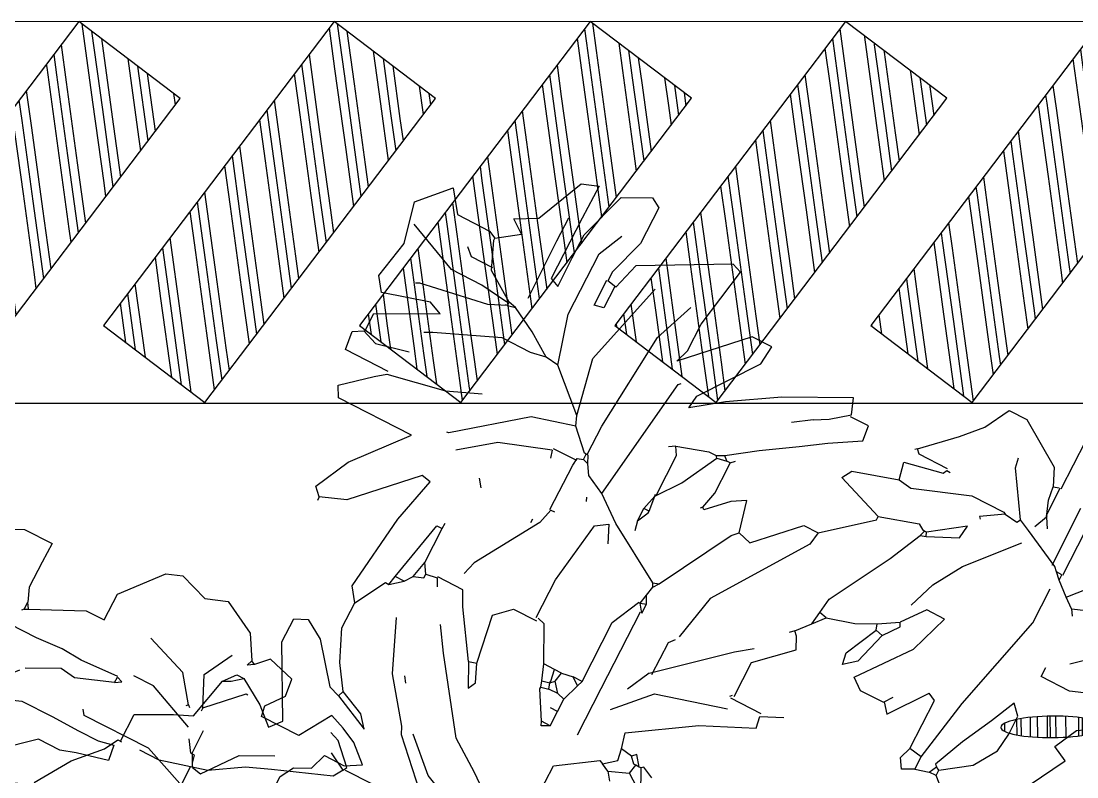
# Model space of a CAD drawing. Header units: metres. Extents: x 1769 to 3632, y 809 to 2652.
# Drawn here: x 2678.9811 to 2679.396, y 1804.5989 to 1804.8959 of the extents above; entities that cross this region are included whole.
import ezdxf

# ---------------------------------------------------------------- set-up
doc = ezdxf.new("R2010")
doc.units = ezdxf.units.M
doc.header["$LTSCALE"] = 10
for name, color, linetype in [('A-FLOR-LEVL', 2, 'Continuous'), ('A-WALL', 6, 'Continuous'), ('A-WALL-PATT', 8, 'Continuous'), ('G+E_Madera', 35, 'Continuous'), ('L-PLNT', 66, 'Continuous')]:
    doc.layers.add(name, color=color, linetype=linetype)
doc.layers.add('Vegetation - Trees', color=64, linetype='Continuous', lineweight=30)

# ---------------------------------------------------------------- blocks, each defined once
blk = doc.blocks.new('GARRA DE LEON')
at = {"layer": 'L-PLNT', "color": 65, "linetype": 'Continuous'}
for p, q in [((1271.7821, 335.3903), (1271.8152, 335.4027)), ((1271.8152, 335.4027), (1271.8773, 335.382)), ((1271.8773, 335.382), (1271.9229, 335.3986)), ((1271.9229, 335.3986), (1271.9933, 335.3613)), ((1271.7117, 335.3075), (1271.7821, 335.3903)), ((1271.9933, 335.3613), (1272.0223, 335.3116)), ((1270.3492, 335.3241), (1270.4072, 335.3531)), ((1270.4072, 335.3531), (1270.4279, 335.3406)), ((1270.4279, 335.3406), (1270.4279, 335.2578)), ((1271.4342, 335.3158), (1271.4798, 335.3386)), ((1271.4798, 335.3386), (1271.5439, 335.3386)), ((1271.5439, 335.3386), (1271.5429, 335.2951)), ((1272.0554, 335.3323), (1272.0305, 335.3075)), ((1272.1134, 335.3158), (1272.0554, 335.3323)), ((1270.2167, 335.2081), (1270.2622, 335.3116)), ((1270.2622, 335.3116), (1270.2975, 335.3241)), ((1270.2975, 335.3241), (1270.2964, 335.2495)), ((1270.3161, 335.2205), (1270.3492, 335.3241)), ((1271.4342, 335.204), (1271.4342, 335.3158)), ((1272.0181, 335.2992), (1272.0223, 335.3116)), ((1272.0305, 335.3075), (1272.0223, 335.3116)), ((1272.1175, 335.2785), (1272.1134, 335.3158)), ((1270.6184, 335.3075), (1270.4403, 335.2122)), ((1270.6163, 335.1667), (1270.6391, 335.2992)), ((1270.6391, 335.2992), (1270.6184, 335.3075)), ((1271.2354, 335.2454), (1271.2644, 335.2992)), ((1271.2644, 335.2992), (1271.3059, 335.2992)), ((1271.3059, 335.2992), (1271.4011, 335.2371)), ((1271.5429, 335.2951), (1271.5429, 335.2371)), ((1271.7117, 335.2474), (1271.7117, 335.3075)), ((1271.9477, 335.2412), (1271.9809, 335.3034)), ((1272.0305, 335.3075), (1272.0181, 335.2992)), ((1272.0885, 335.2412), (1272.1175, 335.2785)), ((1272.2211, 335.2868), (1272.1796, 335.2185)), ((1272.2542, 335.2744), (1272.2211, 335.2868)), ((1272.2873, 335.2578), (1272.2542, 335.2744)), ((1270.2964, 335.2495), (1270.2964, 335.1087)), ((1270.3616, 335.1998), (1270.3865, 335.2537)), ((1270.4279, 335.2578), (1270.403, 335.1791)), ((1271.1982, 335.204), (1271.2354, 335.2454)), ((1271.5626, 335.1957), (1271.6703, 335.2474)), ((1271.6703, 335.2474), (1271.7117, 335.2474)), ((1271.9063, 335.2247), (1271.8152, 335.2578)), ((1271.9767, 335.1791), (1272.043, 335.2454)), ((1272.043, 335.2454), (1272.0471, 335.2454)), ((1272.3246, 335.2247), (1272.2873, 335.2578)), ((1270.2716, 335.1833), (1270.2716, 335.2371)), ((1271.4011, 335.2371), (1271.4177, 335.1998)), ((1271.5429, 335.2371), (1271.5543, 335.2081)), ((1271.9477, 335.1708), (1271.9063, 335.2247)), ((1271.9767, 335.1791), (1271.9477, 335.2412)), ((1272.0927, 335.2185), (1272.0885, 335.2412)), ((1272.2915, 335.206), (1272.3246, 335.2247)), ((1270.1712, 335.1833), (1270.2167, 335.2081)), ((1270.3161, 335.1667), (1270.3161, 335.2205)), ((1270.4403, 335.2122), (1270.4238, 335.1543)), ((1271.1319, 335.1418), (1271.1982, 335.204)), ((1271.3307, 335.1998), (1271.3265, 335.2205)), ((1271.4177, 335.1998), (1271.4301, 335.204)), ((1271.4321, 335.1418), (1271.4321, 335.204)), ((1271.5543, 335.1915), (1271.5543, 335.2081)), ((1271.5626, 335.1957), (1271.5543, 335.2081)), ((1272.1796, 335.2185), (1272.0927, 335.2185)), ((1272.2335, 335.1708), (1272.2459, 335.206)), ((1272.2459, 335.206), (1272.2915, 335.206)), ((1269.9724, 335.1211), (1270.0304, 335.1833)), ((1270.0304, 335.1833), (1270.0635, 335.1377)), ((1270.2001, 335.1626), (1270.1712, 335.1833)), ((1270.2726, 335.0507), (1270.2716, 335.1833)), ((1270.3616, 335.059), (1270.3616, 335.1998)), ((1270.4486, 335.0011), (1270.4983, 335.1874)), ((1270.548, 335.1004), (1270.5811, 335.1874)), ((1270.7219, 335.1915), (1270.606, 335.0756)), ((1270.7675, 335.1915), (1270.7219, 335.1915)), ((1270.7633, 335.1501), (1270.7675, 335.1915)), ((1271.3887, 335.1087), (1271.3307, 335.1998)), ((1271.4218, 335.1708), (1271.4177, 335.1998)), ((1271.4901, 335.0549), (1271.4891, 335.1874)), ((1271.5543, 335.1915), (1271.5502, 335.1874)), ((1271.5543, 335.1915), (1271.5626, 335.1957)), ((1270.1546, 335.1294), (1270.2001, 335.1626)), ((1270.3161, 335.1004), (1270.3161, 335.1667)), ((1270.401, 335.1004), (1270.401, 335.1584)), ((1270.403, 335.1791), (1270.403, 335.1584)), ((1270.4238, 335.1543), (1270.403, 335.1584)), ((1270.6163, 335.1046), (1270.6163, 335.1667)), ((1270.9663, 335.175), (1270.8337, 335.1087)), ((1270.9787, 335.1418), (1270.9663, 335.175)), ((1271.4342, 335.1377), (1271.4218, 335.1708)), ((1271.8649, 335.1729), (1271.8194, 335.1729)), ((1271.9684, 335.1294), (1271.8649, 335.1729)), ((1271.9477, 335.1708), (1271.9436, 335.1667)), ((1271.9477, 335.1708), (1271.9519, 335.1667)), ((1271.9767, 335.1791), (1271.9767, 335.1708)), ((1272.0885, 335.1253), (1272.1548, 335.1584)), ((1272.2003, 335.1543), (1272.2335, 335.1708)), ((1270.0635, 335.1377), (1270.138, 335.1377)), ((1270.138, 335.1377), (1270.1546, 335.1294)), ((1270.4217, 335.1543), (1270.4217, 335.1046)), ((1270.6764, 335.03), (1270.7633, 335.1501)), ((1270.9414, 335.1129), (1270.9787, 335.1418)), ((1271.0201, 335.1377), (1270.9787, 335.1377)), ((1271.0242, 335.1046), (1271.0201, 335.1377)), ((1271.1319, 335.1418), (1271.1278, 335.1377)), ((1271.1402, 335.1336), (1271.1319, 335.1418)), ((1271.4342, 335.1377), (1271.4218, 335.1087)), ((1271.4342, 335.1377), (1271.4342, 335.1418)), ((1271.4342, 335.1377), (1271.4466, 335.117)), ((1271.5191, 335.0466), (1271.5191, 335.1501)), ((1271.604, 335.1504), (1271.5419, 335.1504)), ((1271.662, 335.1548), (1271.604, 335.1504)), ((1271.7076, 335.1512), (1271.662, 335.1548)), ((1271.7904, 335.1563), (1271.7076, 335.1512)), ((1271.7904, 335.1418), (1271.7117, 335.1129)), ((1271.8028, 335.1501), (1271.7904, 335.1543)), ((1271.7904, 335.1418), (1271.7904, 335.1543)), ((1271.7904, 335.1418), (1271.8028, 335.1501)), ((1271.9995, 335.0839), (1271.9995, 335.1377)), ((1272.1838, 335.1253), (1272.2003, 335.1543)), ((1269.9931, 335.0342), (1269.9724, 335.1211)), ((1270.1546, 335.1253), (1270.1546, 335.1294)), ((1270.1794, 335.0673), (1270.1546, 335.1253)), ((1271.1195, 335.1046), (1271.2023, 335.1211)), ((1271.2064, 335.1336), (1271.1402, 335.1336)), ((1271.2023, 335.1211), (1271.2064, 335.1294)), ((1271.2064, 335.1294), (1271.2147, 335.1294)), ((1271.6786, 335.117), (1271.6123, 335.0839)), ((1271.7117, 335.1129), (1271.6786, 335.117)), ((1272.0347, 335.0549), (1272.0885, 335.1253)), ((1272.1838, 335.0839), (1272.1838, 335.1253)), ((1270.2964, 335.1087), (1270.3161, 335.1004)), ((1270.4217, 335.1046), (1270.401, 335.1004)), ((1270.5294, 334.8851), (1270.548, 335.1004)), ((1270.606, 335.0756), (1270.6163, 335.1046)), ((1270.8337, 335.1087), (1270.7343, 335.0466)), ((1270.9124, 335.0963), (1270.8752, 335.0714)), ((1270.9124, 335.0963), (1270.9414, 335.1129)), ((1270.9124, 335.0963), (1270.9414, 335.1129)), ((1270.9621, 335.0673), (1271.0242, 335.1046)), ((1271.1278, 335.0673), (1271.1195, 335.1046)), ((1271.1568, 335.0632), (1271.2769, 335.1067)), ((1271.2769, 335.1067), (1271.3514, 335.1067)), ((1271.3555, 335.1046), (1271.31, 335.0756)), ((1271.3514, 335.1067), (1271.3555, 335.1046)), ((1271.3555, 335.1046), (1271.3845, 335.1004)), ((1271.3845, 335.1004), (1271.3887, 335.1087)), ((1271.4135, 335.0963), (1271.3887, 335.1087)), ((1271.4963, 335.0549), (1271.4135, 335.0963)), ((1271.9974, 335.0839), (1271.9809, 335.1087)), ((1270.1049, 335.0311), (1269.9931, 335.0797)), ((1270.1297, 335.0735), (1270.1132, 335.088)), ((1270.1794, 335.0735), (1270.1297, 335.0735)), ((1271.31, 335.0756), (1271.3141, 335.0714)), ((1271.546, 335.0093), (1271.604, 335.0756)), ((1272.0015, 335.0839), (1271.9974, 335.0839)), ((1272.0098, 335.0673), (1272.0015, 335.0839)), ((1272.0057, 335.0839), (1272.0015, 335.0839)), ((1272.0098, 335.0673), (1272.0057, 335.0839)), ((1270.2416, 335.0259), (1270.1794, 335.0673)), ((1270.3906, 334.9555), (1270.3616, 335.059)), ((1270.9124, 335.0342), (1270.9621, 335.0673)), ((1271.0325, 335.0383), (1271.1278, 335.0673)), ((1271.1278, 335.0673), (1271.1568, 335.0632)), ((1271.3265, 334.9679), (1271.4135, 335.0673)), ((1271.5046, 335.0466), (1271.4963, 335.0549)), ((1271.7655, 335.0528), (1271.7572, 335.0632)), ((1271.9146, 335.0528), (1271.7655, 335.0528)), ((1272.0057, 335.0176), (1271.9146, 335.0528)), ((1272.014, 335.059), (1272.0098, 335.0673)), ((1272.0098, 335.0176), (1272.0098, 335.059)), ((1272.014, 335.059), (1272.0347, 335.0549)), ((1269.9765, 334.9514), (1269.9931, 335.0342)), ((1270.1753, 335.0311), (1270.1049, 335.0311)), ((1270.2374, 335.0238), (1270.1753, 335.0311)), ((1270.5936, 334.7609), (1270.6308, 335.0342)), ((1270.6308, 335.0342), (1270.635, 335.0383)), ((1270.7343, 335.0466), (1270.6722, 335.0011)), ((1270.6722, 335.0011), (1270.6764, 335.03)), ((1270.842, 334.9886), (1270.9124, 335.0342)), ((1271.0201, 335.0176), (1271.0325, 335.0383)), ((1271.2976, 335.0466), (1271.2272, 334.9969)), ((1271.2934, 335.0176), (1271.2976, 335.0466)), ((1271.517, 335.0342), (1271.5046, 335.0466)), ((1271.517, 335.0466), (1271.5046, 335.0466)), ((1271.517, 335.0342), (1271.517, 335.0466)), ((1271.546, 335.0093), (1271.517, 335.0342)), ((1270.2416, 335.0176), (1270.2043, 335.0011)), ((1270.2416, 335.0176), (1270.2374, 335.0176)), ((1270.2416, 335.0176), (1270.2416, 335.0259)), ((1270.2581, 335.0218), (1270.2416, 335.0259)), ((1270.2416, 335.0176), (1270.2581, 335.0218)), ((1270.312, 334.9928), (1270.2581, 335.0218)), ((1271.1236, 334.9803), (1271.0201, 335.0176)), ((1271.1236, 334.9803), (1271.2064, 335.0052)), ((1271.2064, 335.0052), (1271.2189, 334.9969)), ((1271.2313, 334.9886), (1271.2934, 335.0176)), ((1271.5088, 334.9306), (1271.5088, 335.0093)), ((1271.5667, 334.9928), (1271.546, 335.0093)), ((1271.5667, 334.9928), (1271.6371, 335.0197)), ((1271.6371, 335.0197), (1271.7076, 335.0207)), ((1271.7076, 335.0207), (1271.7696, 335.0192)), ((1271.7696, 335.0192), (1271.8152, 335.0192)), ((1271.8152, 335.0192), (1271.8484, 335.0259)), ((1271.8484, 335.0259), (1271.8525, 334.9928)), ((1270.2043, 335.0011), (1270.0593, 334.9762)), ((1270.3616, 334.9596), (1270.312, 334.9928)), ((1270.4735, 334.881), (1270.4486, 335.0011)), ((1270.7841, 334.9472), (1270.842, 334.9886)), ((1271.1857, 334.9141), (1271.2189, 334.9845)), ((1271.2189, 334.9845), (1271.223, 334.9969)), ((1271.223, 334.9969), (1271.2189, 334.9969)), ((1271.2189, 334.9845), (1271.2313, 334.9886)), ((1271.2272, 334.9969), (1271.223, 334.9969)), ((1271.2313, 334.9886), (1271.2272, 334.9969)), ((1271.5667, 334.9928), (1271.575, 334.9803)), ((1271.8525, 334.9928), (1271.7862, 334.9762)), ((1270.0593, 334.9762), (1270.0511, 334.9721)), ((1271.0284, 334.8934), (1271.1236, 334.9721)), ((1271.1236, 334.9721), (1271.1236, 334.9803)), ((1271.2893, 334.9058), (1271.3265, 334.9679)), ((1271.7034, 334.9658), (1271.6164, 334.8892)), ((1271.7531, 334.9658), (1271.7034, 334.9658)), ((1271.7862, 334.9762), (1271.7531, 334.9658)), ((1269.9972, 334.9224), (1269.9765, 334.9514)), ((1270.0966, 334.9514), (1269.9972, 334.9224)), ((1270.0034, 334.8768), (1270.1256, 334.9389)), ((1270.1256, 334.9389), (1270.0966, 334.9514)), ((1270.2622, 334.9534), (1270.1297, 334.8975)), ((1270.3285, 334.9534), (1270.2622, 334.9534)), ((1270.3616, 334.9596), (1270.3285, 334.9534)), ((1270.3906, 334.9555), (1270.3616, 334.9596)), ((1270.4735, 334.881), (1270.3906, 334.9555)), ((1270.6847, 334.9182), (1270.7509, 334.9389)), ((1270.7509, 334.9389), (1270.7675, 334.9389)), ((1270.7675, 334.9389), (1270.7841, 334.9472)), ((1270.7716, 334.9348), (1270.7675, 334.9389)), ((1270.7716, 334.9348), (1270.7923, 334.9389)), ((1270.7923, 334.9389), (1270.7841, 334.9472)), ((1270.8006, 334.9389), (1270.7923, 334.9389)), ((1270.8006, 334.9389), (1270.8089, 334.9472)), ((1270.8006, 334.9306), (1270.8006, 334.9389)), ((1270.6847, 334.9182), (1270.6722, 334.9099)), ((1270.695, 334.9017), (1270.6847, 334.9182)), ((1270.7302, 334.8561), (1270.7716, 334.9348)), ((1270.8006, 334.8685), (1270.8006, 334.9306)), ((1271.4549, 334.7153), (1271.5088, 334.9306)), ((1270.1297, 334.8975), (1270.1132, 334.8892)), ((1270.695, 334.8106), (1270.695, 334.9017)), ((1271.1112, 334.7816), (1271.1857, 334.9141)), ((1271.2686, 334.8478), (1271.2893, 334.9058)), ((1270.0034, 334.8354), (1270.0034, 334.8768)), ((1270.4818, 334.8602), (1270.4735, 334.881)), ((1270.5294, 334.8188), (1270.5294, 334.8851)), ((1270.8669, 334.8851), (1270.8379, 334.8685)), ((1270.8834, 334.8188), (1270.8669, 334.8851)), ((1270.9124, 334.8106), (1270.9953, 334.8934)), ((1270.9953, 334.8934), (1271.0284, 334.8934)), ((1271.0284, 334.8934), (1271.0242, 334.8644)), ((1270.4818, 334.8602), (1270.3906, 334.8354)), ((1270.5232, 334.8188), (1270.4818, 334.8602)), ((1270.6929, 334.8064), (1270.7302, 334.8561)), ((1270.7923, 334.8313), (1270.8006, 334.8685)), ((1270.8379, 334.8685), (1270.7965, 334.8271)), ((1271.0242, 334.8644), (1270.8917, 334.6698)), ((1271.3017, 334.854), (1271.2644, 334.8064)), ((1271.3431, 334.854), (1271.3017, 334.854)), ((1271.3141, 334.7691), (1271.3431, 334.854)), ((1271.575, 334.8395), (1271.575, 334.8602)), ((1271.7076, 334.8644), (1271.6413, 334.8395)), ((1269.9807, 334.823), (1270.0014, 334.8354)), ((1270.0014, 334.8354), (1270.0345, 334.823)), ((1270.0345, 334.823), (1270.1049, 334.8395)), ((1270.2084, 334.8023), (1270.2788, 334.8313)), ((1270.3906, 334.8354), (1270.254, 334.7277)), ((1270.7923, 334.8313), (1270.7882, 334.8271)), ((1270.7965, 334.8271), (1270.7923, 334.8313)), ((1271.6413, 334.8395), (1271.575, 334.8395)), ((1271.691, 334.7733), (1271.7821, 334.8313)), ((1269.9848, 334.7836), (1269.9807, 334.823)), ((1270.5273, 334.8188), (1270.5232, 334.8188)), ((1270.5273, 334.8064), (1270.5273, 334.8188)), ((1270.5314, 334.8188), (1270.5273, 334.8188)), ((1270.5397, 334.8023), (1270.5314, 334.8188)), ((1270.6929, 334.8064), (1270.6929, 334.8106)), ((1270.871, 334.8064), (1270.8834, 334.8188)), ((1270.8834, 334.8188), (1270.9124, 334.8106)), ((1270.0842, 334.7774), (1270.2084, 334.8023)), ((1270.461, 334.794), (1270.3534, 334.7567)), ((1270.461, 334.7981), (1270.5149, 334.7981)), ((1270.461, 334.794), (1270.4652, 334.7774)), ((1270.5128, 334.7857), (1270.5149, 334.8023)), ((1270.5149, 334.8023), (1270.5273, 334.8064)), ((1270.5397, 334.8023), (1270.5273, 334.8064)), ((1270.5522, 334.7816), (1270.5397, 334.8023)), ((1270.6847, 334.7733), (1270.6929, 334.8064)), ((1270.6971, 334.7733), (1270.6929, 334.8064)), ((1270.7841, 334.649), (1270.871, 334.8064)), ((1271.223, 334.7816), (1271.2644, 334.8064)), ((1271.2437, 334.765), (1271.2686, 334.7981)), ((1271.2686, 334.7981), (1271.2644, 334.8064)), ((1270.0842, 334.7836), (1269.9848, 334.7836)), ((1270.0635, 334.7609), (1270.0842, 334.7774)), ((1270.5128, 334.6822), (1270.5128, 334.7857)), ((1270.5936, 334.7609), (1270.5522, 334.7816)), ((1270.6847, 334.7443), (1270.6847, 334.7733)), ((1270.6971, 334.7733), (1270.6847, 334.7733)), ((1270.6847, 334.7443), (1270.6971, 334.7691)), ((1270.6971, 334.7691), (1270.6971, 334.7733)), ((1271.1071, 334.7484), (1271.1112, 334.7816)), ((1271.1816, 334.7609), (1271.223, 334.7816)), ((1271.194, 334.6987), (1271.2272, 334.7691)), ((1271.2272, 334.7691), (1271.223, 334.7816)), ((1271.2437, 334.765), (1271.223, 334.6946)), ((1271.2437, 334.765), (1271.2272, 334.7691)), ((1271.2313, 334.6615), (1271.3141, 334.7691)), ((1271.5502, 334.765), (1271.5253, 334.7112)), ((1271.5698, 334.7443), (1271.5502, 334.765)), ((1271.6661, 334.7236), (1271.691, 334.7733)), ((1270.0055, 334.7112), (1270.0635, 334.7609)), ((1270.3534, 334.7567), (1270.283, 334.7029)), ((1270.6474, 334.7194), (1270.5936, 334.7609)), ((1270.6847, 334.7443), (1270.6888, 334.7236)), ((1271.1029, 334.7194), (1271.1071, 334.7484)), ((1271.1029, 334.7194), (1271.1236, 334.7443)), ((1271.1236, 334.7443), (1271.1071, 334.7484)), ((1271.1236, 334.7443), (1271.1816, 334.7609)), ((1271.5698, 334.7029), (1271.5698, 334.7443)), ((1270.254, 334.7277), (1270.2498, 334.7277)), ((1270.5728, 334.7319), (1270.5687, 334.7402)), ((1271.6992, 334.707), (1271.6661, 334.7236)), ((1270.0179, 334.6884), (1270.0055, 334.7112)), ((1270.6101, 334.6946), (1270.635, 334.7112)), ((1270.635, 334.7112), (1270.6515, 334.6739)), ((1270.7716, 334.6449), (1270.6474, 334.7194)), ((1271.0781, 334.6905), (1271.1029, 334.7194)), ((1271.1982, 334.6739), (1271.194, 334.6987)), ((1271.3265, 334.6242), (1271.3845, 334.7029)), ((1271.4011, 334.6946), (1271.3845, 334.7029)), ((1271.4011, 334.6946), (1271.3845, 334.7029)), ((1271.4301, 334.5786), (1271.4549, 334.7153)), ((1271.5253, 334.7112), (1271.4922, 334.6449)), ((1271.5647, 334.6615), (1271.5698, 334.7029)), ((1271.6558, 334.6283), (1271.6992, 334.707)), ((1270.1877, 334.6884), (1270.0179, 334.6884)), ((1270.0966, 334.5786), (1270.1877, 334.6884)), ((1270.5149, 334.6822), (1270.5066, 334.649)), ((1270.5149, 334.6822), (1270.5232, 334.6822)), ((1270.5894, 334.5579), (1270.6101, 334.6946)), ((1271.0781, 334.6905), (1271.0698, 334.6822)), ((1271.0864, 334.6822), (1271.0781, 334.6905)), ((1271.0988, 334.6573), (1271.0864, 334.6822)), ((1271.223, 334.6946), (1271.1982, 334.6739)), ((1271.4011, 334.5828), (1271.4011, 334.6946)), ((1270.3658, 334.6573), (1270.3534, 334.6739)), ((1270.8917, 334.6698), (1270.871, 334.5704)), ((1271.0284, 334.5911), (1271.0988, 334.6573)), ((1271.2561, 334.6428), (1271.2313, 334.6615)), ((1271.31, 334.6449), (1271.3224, 334.6615)), ((1271.5336, 334.6118), (1271.5647, 334.6615)), ((1270.5066, 334.649), (1270.4238, 334.5124)), ((1270.49, 334.6408), (1270.49, 334.649)), ((1270.7716, 334.6449), (1270.7841, 334.649)), ((1270.7758, 334.6366), (1270.7716, 334.6449)), ((1270.7716, 334.6159), (1270.7758, 334.6366)), ((1270.7758, 334.6366), (1270.7841, 334.649)), ((1271.31, 334.6428), (1271.2561, 334.6428)), ((1271.31, 334.6449), (1271.3265, 334.6242)), ((1271.4922, 334.6449), (1271.4632, 334.5786)), ((1270.2457, 334.6242), (1270.1297, 334.5082)), ((1270.2416, 334.5207), (1270.2664, 334.6201)), ((1270.2664, 334.6201), (1270.2457, 334.6242)), ((1270.7675, 334.5952), (1270.7716, 334.6159)), ((1270.7799, 334.5994), (1270.7716, 334.6159)), ((1270.987, 334.5952), (1271.0201, 334.6201)), ((1271.4756, 334.5704), (1271.5336, 334.6118)), ((1270.7343, 334.5331), (1270.7633, 334.5952)), ((1270.7675, 334.5952), (1270.7633, 334.5952)), ((1270.7675, 334.5952), (1270.7799, 334.5994)), ((1270.7799, 334.5786), (1270.7675, 334.5952)), ((1270.7799, 334.5786), (1270.7799, 334.5994)), ((1270.8503, 334.4751), (1270.987, 334.5952)), ((1271.0284, 334.5124), (1271.0284, 334.5911)), ((1270.0593, 334.5041), (1270.0966, 334.5786)), ((1270.7758, 334.5786), (1270.7758, 334.4006)), ((1271.3928, 334.5579), (1271.4011, 334.5828)), ((1271.4301, 334.5786), (1271.4011, 334.5828)), ((1271.4301, 334.5497), (1271.4301, 334.5786)), ((1271.4591, 334.5579), (1271.4674, 334.5745)), ((1271.4632, 334.5786), (1271.4674, 334.5745)), ((1271.4756, 334.5704), (1271.4674, 334.5745)), ((1271.4756, 334.5579), (1271.4756, 334.5704)), ((1270.3326, 334.5455), (1270.3326, 334.5579)), ((1270.5894, 334.471), (1270.5894, 334.5579)), ((1270.8565, 334.5497), (1270.8669, 334.5621)), ((1270.8565, 334.4751), (1270.8565, 334.5497)), ((1271.4052, 334.5372), (1271.3928, 334.5579)), ((1271.4301, 334.5497), (1271.4052, 334.5372)), ((1271.4301, 334.5497), (1271.4591, 334.5579)), ((1271.4756, 334.5579), (1271.4591, 334.5579)), ((1271.488, 334.5466), (1271.4756, 334.5579)), ((1270.2912, 334.413), (1270.3202, 334.5455)), ((1270.3202, 334.5455), (1270.3326, 334.5455)), ((1270.3326, 334.4668), (1270.3326, 334.5455)), ((1270.7343, 334.3964), (1270.7343, 334.5331)), ((1270.0759, 334.4875), (1270.0593, 334.5041)), ((1270.1297, 334.5082), (1270.0759, 334.4875)), ((1270.2208, 334.355), (1270.2416, 334.5207)), ((1270.4238, 334.5124), (1270.4155, 334.4834)), ((1271.0242, 334.5124), (1271.0201, 334.5082)), ((1271.0946, 334.5062), (1271.0242, 334.5062)), ((1271.0946, 334.5), (1271.1402, 334.5207)), ((1270.0759, 334.4875), (1270.0759, 334.4793)), ((1270.8793, 334.442), (1271.0284, 334.4834)), ((1271.0988, 334.4751), (1271.0946, 334.5)), ((1270.3244, 334.4296), (1270.3326, 334.4668)), ((1270.3451, 334.4461), (1270.3326, 334.4668)), ((1270.5066, 334.4337), (1270.5397, 334.4648)), ((1270.5397, 334.4648), (1270.5936, 334.4648)), ((1270.6101, 334.4668), (1270.5936, 334.471)), ((1270.6474, 334.3923), (1270.6101, 334.4668)), ((1270.8503, 334.4751), (1270.8255, 334.4254)), ((1270.9911, 334.4254), (1271.0988, 334.4751)), ((1270.3244, 334.4296), (1270.3451, 334.4378)), ((1270.3451, 334.4461), (1270.3699, 334.4503)), ((1270.3451, 334.4378), (1270.3451, 334.4461)), ((1270.4279, 334.4523), (1270.3699, 334.4523)), ((1270.3699, 334.4503), (1270.3782, 334.4337)), ((1270.4445, 334.4213), (1270.4279, 334.4523)), ((1270.813, 334.3716), (1270.8793, 334.442)), ((1270.312, 334.413), (1270.3244, 334.4296)), ((1270.5066, 334.326), (1270.4445, 334.4213)), ((1270.5232, 334.3302), (1270.5066, 334.4337)), ((1270.8627, 334.3426), (1270.9911, 334.4254)), ((1270.2871, 334.3923), (1270.312, 334.413)), ((1270.2871, 334.3923), (1270.2912, 334.413)), ((1270.312, 334.413), (1270.2912, 334.413)), ((1270.6888, 334.3923), (1270.7136, 334.3964)), ((1270.7302, 334.384), (1270.7136, 334.3964)), ((1270.7343, 334.3964), (1270.7136, 334.3964)), ((1270.7302, 334.384), (1270.7343, 334.3964)), ((1270.7758, 334.4006), (1270.7758, 334.2929)), ((1270.2416, 334.326), (1270.2788, 334.3923)), ((1270.2788, 334.3923), (1270.2871, 334.3923)), ((1270.6598, 334.3592), (1270.6474, 334.3923)), ((1270.6722, 334.3923), (1270.6474, 334.3923)), ((1270.6764, 334.3674), (1270.6722, 334.3923)), ((1270.6888, 334.3923), (1270.6722, 334.3923)), ((1270.6764, 334.3633), (1270.6847, 334.3716)), ((1270.6847, 334.3716), (1270.6888, 334.3923)), ((1270.7012, 334.3509), (1270.6847, 334.3716)), ((1270.7178, 334.3467), (1270.7302, 334.384)), ((1270.2416, 334.326), (1270.2208, 334.355)), ((1270.4528, 334.3177), (1270.4196, 334.3674)), ((1270.6598, 334.3592), (1270.6764, 334.3633)), ((1270.6639, 334.3467), (1270.6598, 334.3592)), ((1270.6639, 334.3467), (1270.6805, 334.3509)), ((1270.6764, 334.3633), (1270.6764, 334.3674)), ((1270.6805, 334.3509), (1270.6764, 334.3633)), ((1270.7012, 334.3509), (1270.6805, 334.3509)), ((1270.7178, 334.3467), (1270.7012, 334.3509)), ((1270.3782, 334.2308), (1270.3326, 334.3385)), ((1270.5066, 334.326), (1270.5232, 334.3302)), ((1270.5397, 334.2929), (1270.5232, 334.3302)), ((1270.6639, 334.3426), (1270.6639, 334.3467)), ((1270.6971, 334.2846), (1270.6639, 334.3426)), ((1270.7178, 334.3177), (1270.7178, 334.3467)), ((1270.871, 334.3095), (1270.8627, 334.3426)), ((1270.2416, 334.2681), (1270.2416, 334.326)), ((1270.5563, 334.1728), (1270.4528, 334.3177)), ((1270.5066, 334.326), (1270.5314, 334.2763)), ((1270.7178, 334.3177), (1270.7012, 334.3177)), ((1270.7178, 334.2846), (1270.7178, 334.3177)), ((1270.8752, 334.2846), (1270.871, 334.3095)), ((1270.8959, 334.3053), (1270.871, 334.3095)), ((1270.9041, 334.3136), (1270.8959, 334.3053)), ((1270.9083, 334.2929), (1270.8959, 334.3053)), ((1270.9207, 334.2929), (1270.9041, 334.3136)), ((1270.5314, 334.2763), (1270.5397, 334.2929)), ((1270.7178, 334.2846), (1270.6971, 334.2846)), ((1270.7012, 334.2763), (1270.6971, 334.2846)), ((1270.7178, 334.2846), (1270.7012, 334.2763)), ((1270.8503, 334.2639), (1270.8752, 334.2846)), ((1270.9083, 334.2722), (1270.9124, 334.2929)), ((1270.9124, 334.2929), (1270.9083, 334.2929)), ((1270.9166, 334.2929), (1270.9124, 334.2929)), ((1270.9207, 334.2929), (1270.9166, 334.2929)), ((1270.9249, 334.2929), (1270.9207, 334.2929)), ((1270.929, 334.297), (1270.9249, 334.2929)), ((1270.9497, 334.2432), (1270.9249, 334.2929)), ((1270.9538, 334.2846), (1270.929, 334.297)), ((1270.2705, 334.2018), (1270.2416, 334.2681)), ((1270.7613, 334.2142), (1270.842, 334.2681)), ((1270.842, 334.2681), (1270.8503, 334.2639)), ((1270.8669, 334.2556), (1270.8503, 334.2639)), ((1270.8669, 334.2556), (1270.9083, 334.2722)), ((1270.9497, 334.2432), (1270.9083, 334.2722)), ((1270.1442, 334.2391), (1270.1712, 334.2515)), ((1270.1712, 334.2515), (1270.2126, 334.2266)), ((1270.8669, 334.2556), (1270.8793, 334.2391)), ((1270.1442, 334.1852), (1270.1442, 334.2391)), ((1270.2126, 334.2266), (1270.2747, 334.148)), ((1270.4445, 334.1438), (1270.3782, 334.2308)), ((1270.4114, 334.2266), (1270.403, 334.2391)), ((1270.3037, 334.1521), (1270.2705, 334.2018)), ((1270.7613, 334.1397), (1270.7613, 334.2142)), ((1270.2208, 334.0403), (1270.1442, 334.1852)), ((1270.6225, 334.1273), (1270.5563, 334.1728)), ((1270.2747, 334.148), (1270.2995, 334.1397)), ((1270.2995, 334.1397), (1270.3037, 334.1521)), ((1270.2995, 334.1397), (1270.3782, 334.1024)), ((1270.3575, 334.1273), (1270.3037, 334.1521)), ((1270.4528, 334.1273), (1270.4445, 334.1438)), ((1270.4528, 334.1273), (1270.4445, 334.1438)), ((1270.5397, 334.0776), (1270.4735, 334.1397)), ((1270.3782, 334.1024), (1270.3575, 334.1273)), ((1270.5397, 334.0403), (1270.4528, 334.1273)), ((1270.6971, 334.0693), (1270.6225, 334.1273)), ((1270.0718, 334.0569), (1270.0925, 334.0817)), ((1270.0718, 334.0569), (1270.0883, 334.0651)), ((1270.0883, 334.0651), (1270.109, 334.0817)), ((1270.0925, 334.0817), (1270.109, 334.0817)), ((1270.109, 334.0817), (1270.1629, 334.0486)), ((1270.341, 334.0569), (1270.3202, 334.0651)), ((1270.577, 334.061), (1270.5397, 334.0776)), ((1270.0511, 333.9657), (1270.0718, 334.0569)), ((1270.1629, 334.0486), (1270.2001, 334.0154)), ((1270.3824, 334.0154), (1270.341, 334.0569)), ((1270.2001, 334.0154), (1270.2208, 334.0403)), ((1270.3782, 334.0072), (1270.341, 334.0279)), ((1270.3782, 334.0072), (1270.3658, 333.9865)), ((1270.3782, 334.0072), (1270.3824, 334.0154)), ((1270.3824, 334.0092), (1270.4445, 334.0092)), ((1270.3658, 333.9865), (1270.2457, 333.9409)), ((1270.0138, 333.9492), (1270.0511, 333.9657)), ((1269.9413, 333.9119), (1270.0138, 333.9492)), ((1270.2457, 333.9409), (1270.196, 333.9202)), ((1269.9413, 333.8498), (1269.9413, 333.9119)), ((1270.196, 333.9202), (1270.1297, 333.8788)), ((1270.1297, 333.8788), (1270.0304, 333.8519)), ((1269.9185, 333.8208), (1269.9351, 333.8498)), ((1269.9351, 333.8498), (1269.9434, 333.8498)), ((1270.0304, 333.8519), (1269.9848, 333.8519)), ((1269.8689, 333.767), (1269.9185, 333.8208)), ((1269.8212, 333.6924), (1269.8689, 333.767))]:
    blk.add_line(p, q, dxfattribs=at)
blk = doc.blocks.new('*U123')
at = {"layer": 'Vegetation - Trees'}
for p, q in [((-5.13, 11.36), (-3.23, 12.04)), ((-4.99, 8.06), (-1.24, 9.4)), ((-4.81, 6.96), (-0.69, 8.43)), ((-4.3, 4.62), (0.4, 6.3)), ((-3.82, 2.85), (1.15, 4.62)), ((-3.82, 2.85), (1.15, 4.62)), ((-3.07, 0.42), (2.11, 2.27)), ((-2.84, -0.28), (2.37, 1.58)), ((-2.84, -0.28), (2.37, 1.58)), ((-2.34, -1.67), (2.87, 0.19)), ((-1.39, -4.07), (3.65, -2.26)), ((-0.03, -7.06), (4.49, -5.44)), ((0.4, -7.9), (4.69, -6.36)), ((2.32, -11.02), (5.18, -10)), ((4.49, -12.56), (4.49, -12.56))]:
    blk.add_line(p, q, dxfattribs=at)
blk.add_ellipse((0, 0), major_axis=(4.49, -12.56), ratio=0.207464, dxfattribs=at)
blk = doc.blocks.new('JUNCO PLANTA')
at = {"layer": 'L-PLNT', "color": 39, "true_color": 0x473624, "xscale": -0.001213067589192103, "yscale": 0.001213067589192103, "zscale": 0.001213067589192103, "rotation": 137.3699749386083}
blk.add_blockref('*U123', (1270.46091, 198.41092), dxfattribs=at)
blk = doc.blocks.new('A$C0e1b22ce')
h = blk.add_hatch()
h.set_pattern_fill('ANGLE', color=256, scale=0.38)
h.set_pattern_definition([(0, (0, 0), (0, 2.6543), [1.9304, -0.7239]), (90, (0, 0), (-2.6543, 2e-16), [1.9304, -0.7239])])
h.paths.add_polyline_path([(0.05, 0.15), (0.05, 0), (0, 0), (0, 0.15)])
at = {"layer": 'A-WALL-PATT'}
h = blk.add_hatch(dxfattribs=at)
h.set_pattern_fill('GOST_GROUND', color=256, scale=0.0016)
h.paths.add_polyline_path([(0.05, 0.15), (0.05, 0), (0, 0), (0, 0.15)])
at = {"layer": 'A-WALL'}
blk.add_lwpolyline([(0.05, 0.15), (0.05, 0), (0, 0), (0, 0.15)], close=True, dxfattribs=at)
blk = doc.blocks.new('A$C84a4af2d')
at = {"layer": 'G+E_Madera', "xscale": -0.9999999999999996, "rotation": 142.8127634729895}
for p in [(0.53702, 6.60003), (0.63735, 6.60003), (0.73798, 6.60004), (0.83831, 6.60004), (0.93894, 6.60005)]:
    blk.add_blockref('A$C0e1b22ce', p, dxfattribs=at)

msp = doc.modelspace()

# ---------------------------------------------------------------- linework, layer by layer
at = {"layer": 'A-FLOR-LEVL', "ltscale": 0.01}
for points in [[(2678.46667, 1801.69591), (2678.4667, 1804.89575), (2680.1167, 1804.89587)], [(2680.11673, 1801.6959), (2678.61673, 1801.6959), (2678.6167, 1804.74575), (2680.1167, 1804.74575), (2680.1167, 1801.69585)]]:
    msp.add_lwpolyline(points, dxfattribs=at)

# ---------------------------------------------------------------- block references
at = {"layer": 'A-WALL', "ltscale": 0.01}
msp.add_blockref('A$C84a4af2d', (2678.4667, 1798.29572), dxfattribs=at)
at = {"layer": 'L-PLNT', "rotation": 332.8153662818421}
for name, p, xscale, yscale, zscale in [('JUNCO PLANTA', (1143.90155, 2312.6789), 1.25779999621497, 1.25779999621497, 1.25779999621497), ('GARRA DE LEON', (2435.58356, 1858.38382), 0.1898607951434572, 0.1898607951434572, 0.1898607951434572), ('GARRA DE LEON', (2435.15687, 1858.34905), 0.1898607951434572, 0.1898607951434572, 0.1898607951434572)]:
    msp.add_blockref(name, p, dxfattribs=dict(at, xscale=xscale, yscale=yscale, zscale=zscale))

doc.saveas('drawing.dxf')
